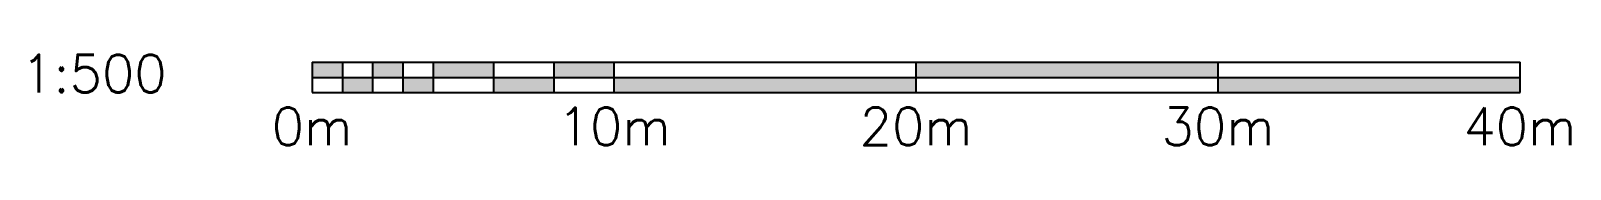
# Model space of a CAD drawing. Extents: x -9321 to 41661, y -1750 to 1250.
import ezdxf
from ezdxf.enums import TextEntityAlignment as Align

# ---------------------------------------------------------------- set-up
doc = ezdxf.new("R2010")
doc.units = 0
doc.header["$LTSCALE"] = 10
doc.styles.add('HEL25', font='romans.shx', dxfattribs={"height": 2.5})

msp = doc.modelspace()

# ---------------------------------------------------------------- linework, layer by layer
for p, q in [((0, 1000), (40000, 1000)), ((0, 1000), (0, 0)), ((1000, 1000), (1000, 500)), ((2000, 1000), (2000, 500)), ((3000, 1000), (3000, 500)), ((4000, 1000), (4000, 500)), ((6000, 1000), (6000, 500)), ((8000, 1000), (8000, 500)), ((10000, 500), (10000, 1000)), ((20000, 500), (20000, 1000)), ((30000, 500), (30000, 1000)), ((40000, 500), (40000, 1000)), ((0, 500), (40000, 500)), ((0, 0), (40000, 0)), ((1000, 500), (1000, 0)), ((2000, 500), (2000, 0)), ((3000, 500), (3000, 0)), ((4000, 500), (4000, 0)), ((6000, 500), (6000, 0)), ((8000, 500), (8000, 0)), ((10000, 0), (10000, 500)), ((20000, 0), (20000, 500)), ((30000, 0), (30000, 500)), ((40000, 0), (40000, 500))]:
    msp.add_line(p, q)
for points in [[(0, 1000), (1000, 1000), (0, 500), (1000, 500)], [(2000, 1000), (3000, 1000), (2000, 500), (3000, 500)], [(4000, 1000), (6000, 1000), (4000, 500), (6000, 500)], [(8000, 1000), (10000, 1000), (8000, 500), (10000, 500)], [(20000, 1000), (30000, 1000), (20000, 500), (30000, 500)], [(1000, 500), (2000, 500), (1000, 0), (2000, 0)], [(3000, 500), (4000, 500), (3000, 0), (4000, 0)], [(6000, 500), (8000, 500), (6000, 0), (8000, 0)], [(10000, 500), (20000, 500), (10000, 0), (20000, 0)], [(30000, 500), (40000, 500), (30000, 0), (40000, 0)]]:
    msp.add_solid(points)

# ---------------------------------------------------------------- texts
at = {"style": 'HEL25'}
msp.add_text('1:500', height=1250, rotation=360, dxfattribs=at).set_placement((-7232, 1250), align=Align.TOP_CENTER)
for s, p in [('0m', (0, -500)), ('10m', (10000, -500)), ('20m', (20000, -500)), ('30m', (30000, -500)), ('40m', (40000, -500))]:
    msp.add_text(s, height=1250, dxfattribs=at).set_placement(p, align=Align.TOP_CENTER)

doc.saveas('drawing.dxf')
